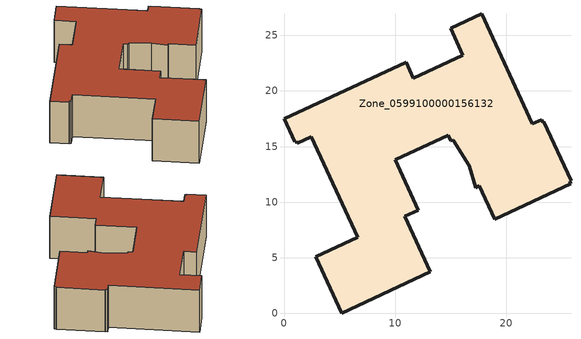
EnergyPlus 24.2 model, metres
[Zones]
Zone_0599100000156132
 floor ground (C_G): 22.36,17.04 23.2,17.43 23.31,17.2 23.38,17.23 25.83,11.9 25.73,11.85 25.82,11.64 18.97,8.44 17.57,11.45 17.24,11.29 16.66,13.26 15.25,15.55 15.03,15.52 14.79,16.03 9.99,13.8 12.1,9.28 10.85,8.7 13.17,3.72 5.2,0 2.84,5.09 6.64,6.85 2.46,15.87 1.19,15.29 1.11,15.48 0.96,15.41 0,17.49 11,22.59 11.62,21.15 16.11,23.23 15.02,25.64 17.8,26.94 z0
 wall outside (C_F): 14.79,16.03 15.03,15.52 15.25,15.55 16.66,13.26 17.24,11.29 17.57,11.45 18.97,8.44 25.82,11.64 25.73,11.85 25.83,11.9 23.38,17.23 23.31,17.2 23.2,17.43 22.36,17.04 17.8,26.94 15.02,25.64 16.11,23.23 11.62,21.15 11,22.59 0,17.49 0.96,15.41 1.11,15.48 1.19,15.29 2.46,15.87 6.64,6.85 2.84,5.09 5.2,0 13.17,3.72 10.85,8.7 12.1,9.28 9.99,13.8 14.79,16.03 z0:5.98
 roof outside (C_R): 23.2,17.43 22.36,17.04 17.8,26.94 15.02,25.64 16.11,23.23 11.62,21.15 11,22.59 0,17.49 0.96,15.41 1.11,15.48 1.19,15.29 2.46,15.87 6.64,6.85 2.84,5.09 5.2,0 13.17,3.72 10.85,8.7 12.1,9.28 9.99,13.8 14.79,16.03 15.03,15.52 15.25,15.55 16.66,13.26 17.24,11.29 17.57,11.45 18.97,8.44 25.82,11.64 25.73,11.85 25.83,11.9 23.38,17.23 23.31,17.2 z5.98
[BUILDING]
Pand.0599100000156132: North Axis=0; Terrain=City; Loads Convergence Tolerance Value=0.04; Temperature Convergence Tolerance Value=0.4; Solar Distribution=FullExterior; Maximum Number of Warmup Days=25; Minimum Number of Warmup Days=1
[Site:Location]
Rotterdam.The.Hague.AP_ZH_NLD Design_Conditions: Latitude=51.96; Longitude=4.45; Time Zone=1; Elevation=-4.5
[SITE:GROUNDTEMPERATURE:BUILDINGSURFACE]
18, 18, 18, 18, 18, 18, 18, 18, 18, 18, 18, 18
[MATERIAL] Thermal Absorptance=0.9; Solar Absorptance=0.7; Visible Absorptance=0.7
Name | Roughness | Thickness | Conductivity | Density | Specific Heat
G.D.1965 | MediumSmooth | 0.15 | 1 | 540 | 1210
F.D.1965 | Rough | 0.3 | 0.857143 | 1920 | 840
R.D.1965 | MediumRough | 0.2 | 0.08 | 1500 | 1000
[CONSTRUCTION]
C_G: G.D.1965
C_F: F.D.1965
C_R: R.D.1965
[ZONE]
Zone_0599100000156132: Type=1; Multiplier=1; Ceiling Height=Autocalculate; Volume=Autocalculate; Floor Area=autocalculate; Part of Total Floor Area=Yes
[ZONEINFILTRATION:DESIGNFLOWRATE]
Infil_Zone_0599100000156132: Zone or ZoneList or Space or SpaceList=Zone_0599100000156132; Schedule=AlwaysOn; Design Flow Rate Calculation Method=Flow/Area; Flow Rate per Floor Area=0.0042; Constant Term Coefficient=1; Temperature Term Coefficient=0; Velocity Term Coefficient=0; Velocity Squared Term Coefficient=0
[HVACTEMPLATE:ZONE:IDEALLOADSAIRSYSTEM]
Zone_0599100000156132: Maximum Heating Supply Air Temperature=50; Minimum Cooling Supply Air Temperature=13; Maximum Heating Supply Air Humidity Ratio=0.0156; Minimum Cooling Supply Air Humidity Ratio=0.0077; Heating Limit=NoLimit; Cooling Limit=NoLimit; Dehumidification Control Type=ConstantSensibleHeatRatio; Cooling Sensible Heat Ratio=0.7; Dehumidification Setpoint=60; Humidification Control Type=None; Humidification Setpoint=30; Outdoor Air Method=None; Outdoor Air Flow Rate per Person=0.00944; Outdoor Air Flow Rate per Zone Floor Area=0; Outdoor Air Flow Rate per Zone=0; Demand Controlled Ventilation Type=None; Outdoor Air Economizer Type=NoEconomizer; Heat Recovery Type=None; Sensible Heat Recovery Effectiveness=0.7; Latent Heat Recovery Effectiveness=0.65
[ZONECONTROL:THERMOSTAT]
ThermostatControl_Zone_0599100000156132: Zone or ZoneList=Zone_0599100000156132; Control Type Schedule=DualSetpointControlType; Control 1=Thermostat_Zone_0599100000156132; Temperature Difference Between Cutout And Setpoint=0
[THERMOSTATSETPOINT:DUALSETPOINT]
Thermostat_Zone_0599100000156132: Heating Setpoint Temperature Schedule=HeatingSetpoint_Zone_0599100000156132; Cooling Setpoint Temperature Schedule=CoolingSetpoint_Zone_0599100000156132
[SCHEDULE:COMPACT]
HeatingSetpoint_Zone_0599100000156132: Through: 12/31, For: AllDays, Until: 24:00, 21
CoolingSetpoint_Zone_0599100000156132: Through: 12/31, For: AllDays, Until: 24:00, 24
DualSetpointControlType: Through: 12/31, For: AllDays, Until: 24:00, 4
AlwaysOn: Through: 12/31, For: AllDays, Until: 24:00, 1
